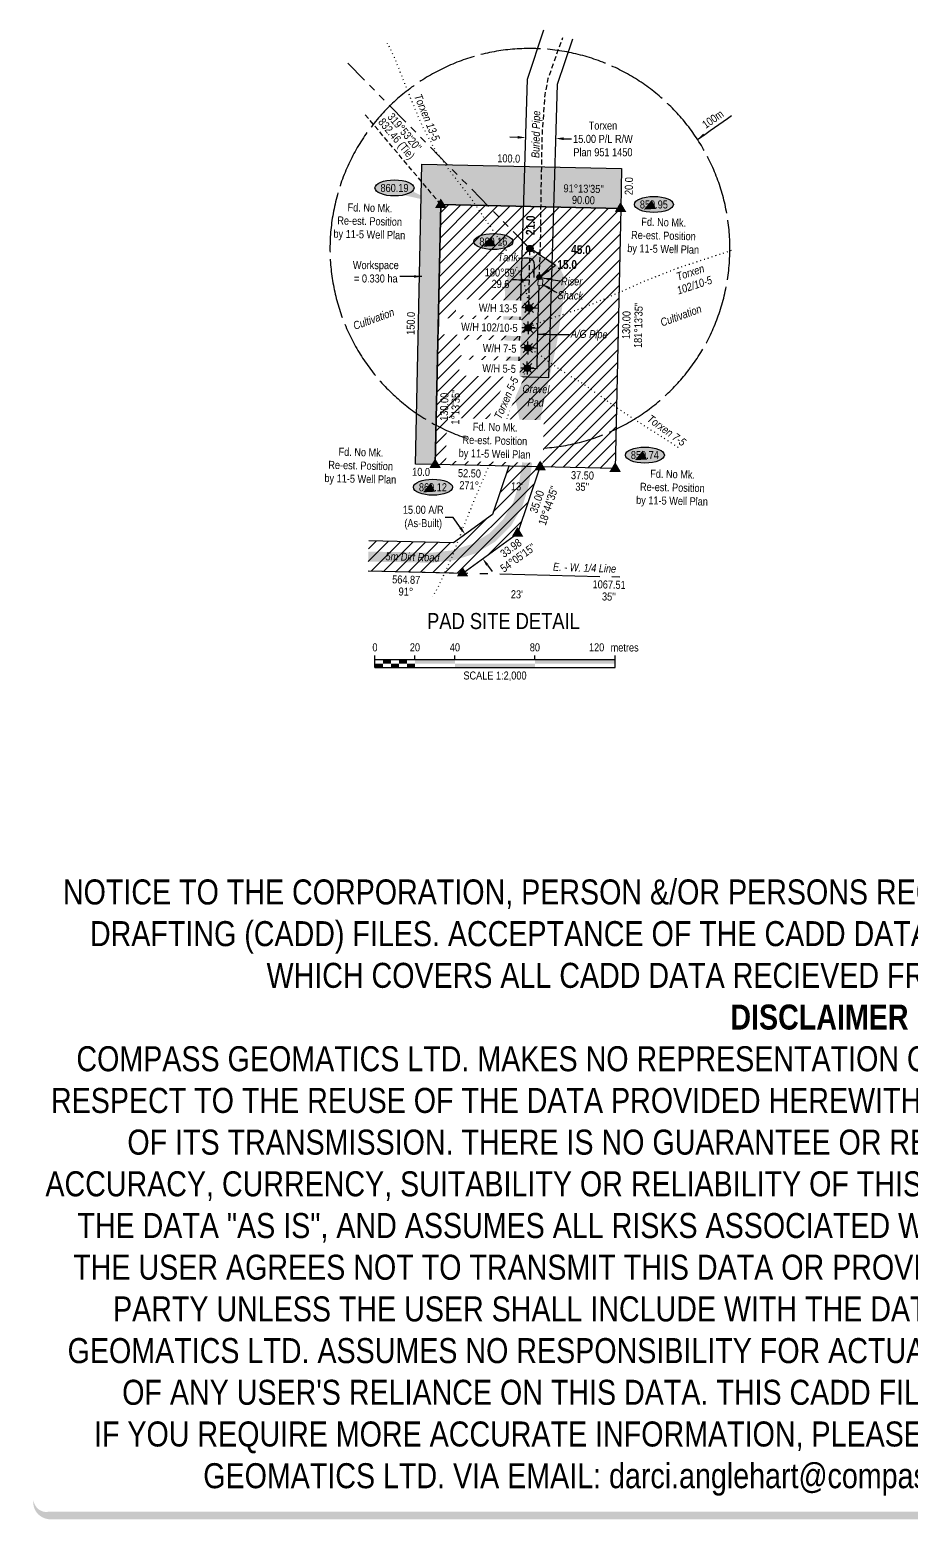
# Model space of a CAD drawing. Extents: x 374404 to 376608, y 5652092 to 5654022.
# Drawn here: x 374404 to 375506, y 5652092 to 5653953 of the extents above; entities that cross this region are included whole.
import ezdxf
from ezdxf.enums import TextEntityAlignment as Align

# ---------------------------------------------------------------- set-up
doc = ezdxf.new("R2010")
doc.units = 0
doc.header["$LTSCALE"] = 5
doc.header["$PDMODE"] = 34
doc.header["$PDSIZE"] = 0.03
for name, pattern in [('foc-BUFFER', [16.75, 15, -1.75]), ('foc-DOT', [1, 0.2, -0.8]), ('foc-DRILLPATH', [14.75, 6, -1.75, 1.75, -1.75, 1.75, -1.75]), ('foc-QUARTERLINE', [33, 25, -3, 2, -3]), ('foc-TIELINE', [1.875, 1.25, -0.625]), ('UG_PIPE', [1.875, 1.25, -0.625])]:
    doc.linetypes.add(name, pattern=pattern)
doc.layers.get('Defpoints').update_dxf_attribs({"color": 9})
for name, color, linetype in [('ABADATA-DRILL', 8, 'foc-DOT'), ('AS-PIPE-AG', 44, 'Continuous'), ('AS-PIPE-UG', 44, 'UG_PIPE'), ('AS-ROADS', 254, 'Continuous'), ('AS-SYMBOL', 7, 'Continuous'), ('AUX-BUFFER', 7, 'foc-BUFFER'), ('C-RW', 13, 'Continuous'), ('C-WS-S', 13, 'Continuous'), ('DETAIL-HZ-Existing', 8, 'foc-DOT'), ('DETAIL-T', 7, 'Continuous'), ('L-2', 7, 'Continuous'), ('L-BD', 7, 'Continuous'), ('L-BD1', 253, 'Continuous'), ('L-MON', 1, 'Continuous'), ('L-MON-T', 1, 'Continuous'), ('L-QSEC', 8, 'foc-QUARTERLINE'), ('L-TIE', 7, 'foc-TIELINE'), ('P-ELEVATION', 7, 'Continuous'), ('P-PDRILLPATH', 12, 'foc-DRILLPATH'), ('P-PROPOSED', 10, 'Continuous'), ('P-PROPOSED-EXISTING-H', 59, 'Continuous'), ('P-TEMP-H', 41, 'Continuous'), ('P-TEMP_WORKSPACE', 46, 'Continuous'), ('P-TXT', 4, 'Continuous')]:
    doc.layers.add(name, color=color, linetype=linetype)
doc.layers.add('DISCLAIMER', color=7, linetype='Continuous', plot=False)
doc.layers.add('P-TEMP-T', color=46, linetype='Continuous', lineweight=18)
doc.layers.add('T-TEXT', color=48, linetype='Continuous', lineweight=18)
doc.styles.add('80', font='ARIALN.TTF', dxfattribs={"height": 10})
doc.styles.add('80CG', font='ARIALN.TTF', dxfattribs={"height": 10})
doc.styles.add('80L', font='ARIALN.TTF', dxfattribs={"height": 10})
doc.styles.add('80LS', font='ARIALNI.TTF', dxfattribs={"height": 10})
doc.styles.add('BOLD', font='ARIALNB.TTF')
doc.dimstyles.new('CG2011', dxfattribs={"dimscale": 5, "dimtxt": 9, "dimasz": 2, "dimexe": 0.2, "dimexo": 0.0625, "dimgap": 0.5, "dimtad": 0, "dimtih": 1, "dimtoh": 1, "dimzin": 0, "dimdsep": 46, "dimtxsty": '80CG', "dimcen": 0.1, "dimse1": 1, "dimse2": 1, "dimclrd": 256, "dimclrt": 256, "dimaunit": 1, "dimadec": 4, "dimazin": 0, "dimtfac": 0.06, "dimtofl": 0, "dimtmove": 0, "dimatfit": 1, "dimfxl": 0.2, "dimtolj": 1, "dimtzin": 0, "dimlwd": -1, "dimarcsym": 0})
doc.dimstyles.new('Compass 5 000', dxfattribs={"dimscale": 5, "dimtxt": 9, "dimasz": 2, "dimexe": 0.2, "dimexo": 0.0625, "dimgap": 0.5, "dimtad": 0, "dimtih": 1, "dimtoh": 1, "dimzin": 0, "dimdsep": 46, "dimtxsty": '80CG', "dimcen": 0.1, "dimse1": 1, "dimse2": 1, "dimclrd": 256, "dimclrt": 256, "dimaunit": 1, "dimadec": 4, "dimazin": 0, "dimtfac": 0.06, "dimtofl": 0, "dimtmove": 0, "dimatfit": 1, "dimfxl": 0.2, "dimtolj": 1, "dimtzin": 0, "dimlwd": -1, "dimarcsym": 0})
pattern_1 = [(45, (-72.498, 3545.647), (-7.857724106, 7.857724106), [])]

# ---------------------------------------------------------------- blocks, each defined once
blk = doc.blocks.new('WC')
at = {"layer": 'L-MON'}
h = blk.add_hatch(color=255, dxfattribs=at)
h.dxf.hatch_style = 1
edge = h.paths.add_edge_path()
edge.add_arc((0, 0), 0.9, 0, 360)
at = {"layer": 'L-MON', "color": 240, "flags": 128}
for points in [[(-0.62, 0.5), (-1.23, 1.12)], [(0.52, 0.61), (1.13, 1.21)], [(-1.18, -1.18), (-0.56, -0.57)], [(1.16, -1.18), (0.56, -0.57)]]:
    blk.add_lwpolyline(points, dxfattribs=at)
at = {"layer": 'L-MON', "color": 240}
for radius in [0.8, 0.373]:
    blk.add_circle((0, 0), radius, dxfattribs=at)
blk = doc.blocks.new('TRIA')
blk.add_hatch(color=255).paths.add_polyline_path([(-0.04, 1.52), (-1.47, -0.87), (1.39, -0.87)])
blk = doc.blocks.new('TRIAA')
blk.add_blockref('TRIA', (0, 0))
blk = doc.blocks.new('TRIB')
at = {"color": 1}
blk.add_lwpolyline([(-1.12, -0.67), (-0.04, 1.13), (1.04, -0.67)], close=True, dxfattribs=at)
blk = doc.blocks.new('TRIBB')
blk.add_blockref('TRIB', (0, 0))
blk = doc.blocks.new('TRICC')
for name in ['TRIAA', 'TRIBB']:
    blk.add_blockref(name, (0, 0))
blk = doc.blocks.new('plspike')
blk.add_blockref('TRICC', (0, 0))
blk = doc.blocks.new('GAS')
h = blk.add_hatch(color=255)
h.dxf.hatch_style = 1
edge = h.paths.add_edge_path()
edge.add_arc((0, 0), 0.9, 0, 360)
for p, q in [((-0.81, 0), (-1.62, 0)), ((-0.57, 0.57), (-1.14, 1.14)), ((0, 0.81), (0, 1.62)), ((0.57, 0.57), (1.14, 1.14)), ((1.62, 0), (0.81, 0)), ((-0.57, -0.57), (-1.14, -1.14)), ((0, -0.81), (0, -1.62)), ((1.14, -1.14), (0.57, -0.57))]:
    blk.add_line(p, q)
blk.add_circle((0, 0), 0.8)
blk = doc.blocks.new('*D436')
at = {"layer": 'C-RW', "transparency": 16777216}
for p, q in [((375014.2, 5653818.6), (375004.2, 5653818.9)), ((375071.6, 5653816.9), (375081.6, 5653816.6))]:
    blk.add_line(p, q, dxfattribs=at)
for points in [[(375014.2, 5653820.3), (375014.1, 5653817), (375024.2, 5653818.3)], [(375071.7, 5653818.6), (375071.6, 5653815.2), (375061.6, 5653817.2)]]:
    blk.add_solid(points, dxfattribs=at)
at = {"layer": 'Defpoints', "color": 0, "transparency": 16777216}
for p in [(375024, 5653813.3), (375061.5, 5653812.1), (375061.6, 5653817.2)]:
    blk.add_point(p, dxfattribs=at)
at = {"layer": 'C-RW', "transparency": 16777216, "insert": (375120.7, 5653816.6), "char_height": 10, "attachment_point": 5, "style": '80CG'}
blk.add_mtext('\\A1;Torxen\\P15.00 P/L R/W\\PPlan 951 1450', dxfattribs=at)
blk = doc.blocks.new('*U372')
at = {"color": 0}
for p, q in [((-150, 0), (-150, 15)), ((-150, 10), (150.2, 10)), ((-150, 0), (150.2, 0)), ((-100, 10), (-100, 15)), ((-50, 10), (-50, 15)), ((50, 10), (50, 15)), ((150.2, 0), (150.2, 15))]:
    blk.add_line(p, q, dxfattribs=at)
for points in [[(-150, 5), (-140, 5), (-150, 0), (-140, 0)], [(-140, 10), (-130, 10), (-140, 5), (-130, 5)], [(-130, 5), (-120, 5), (-130, 0), (-120, 0)], [(-120, 10), (-110, 10), (-120, 5), (-110, 5)], [(-110, 5), (-100, 5), (-110, 0), (-100, 0)], [(-100, 10), (-50, 10), (-100, 5), (-50, 5)], [(-50, 5), (50, 5), (-50, 0), (50, 0)], [(50, 10), (150.2, 10), (50, 5), (150.2, 5)]]:
    blk.add_solid(points, dxfattribs=at)
at = {"color": 0, "style": '80'}
blk.add_text('metres', height=10, dxfattribs=at).set_placement((162.2, 20), align=Align.CENTER)
at = {"color": 0, "char_height": 10, "style": '80'}
for s, insert, attachment_point in [('0', (-150, 30.2), 2), ('20', (-100, 30.2), 2), ('40', (-50, 30.2), 2), ('80', (50, 30.2), 2), ('120', (136.7, 30.2), 3), ('SCALE 1:2,000', (0.1, -5), 2)]:
    blk.add_mtext(s, dxfattribs=dict(at, insert=insert, attachment_point=attachment_point))
blk = doc.blocks.new('*D446')
at = {"layer": 'Defpoints', "color": 0, "transparency": 16777216}
for p in [(374948.4, 5653322.7), (374941.4, 5653317.7), (374963.4, 5653287.3)]:
    blk.add_point(p, dxfattribs=at)
at = {"layer": 'P-TXT', "transparency": 16777216}
for p, q in [((374933.4, 5653343.5), (374923.4, 5653343.5)), ((374942.5, 5653330.8), (374933.4, 5653343.5)), ((374976.3, 5653284.3), (374982.1, 5653276.2))]:
    blk.add_line(p, q, dxfattribs=at)
for points in [[(374943.9, 5653331.8), (374941.2, 5653329.8), (374948.4, 5653322.7)], [(374977.6, 5653285.2), (374974.9, 5653283.3), (374970.4, 5653292.3)]]:
    blk.add_solid(points, dxfattribs=at)
at = {"layer": 'P-TXT', "transparency": 16777216, "insert": (374896.1, 5653343.5), "char_height": 10, "attachment_point": 5, "style": '80CG'}
blk.add_mtext('\\A1;15.00 A/R\\P(As-Built)', dxfattribs=at)
blk = doc.blocks.new('we')
at = {"layer": 'P-ELEVATION'}
h = blk.add_hatch(color=111, dxfattribs=at)
h.dxf.hatch_style = 1
edge = h.paths.add_edge_path()
edge.add_ellipse((0, 0), major_axis=(-24.4, 0), ratio=0.410256, start_angle=0, end_angle=360)
at = {"layer": 'P-ELEVATION', "color": 7, "flags": 128}
blk.add_lwpolyline([(0, 0, 12.5, 0, 0), (-12.4, -6.4, 0, 0, 0)], format="xyseb", dxfattribs=at)
at = {"layer": 'P-ELEVATION', "color": 7}
blk.add_ellipse((0, 0), major_axis=(-24.4, 0), ratio=0.410256, dxfattribs=at)
at = {"layer": 'P-ELEVATION', "style": '80'}
blk.add_attdef('ELEVATION', text='', height=10, dxfattribs=at).set_placement((0, 0), align=Align.MIDDLE_CENTER)
blk = doc.blocks.new('*U465')
at = {"layer": 'P-ELEVATION'}
h = blk.add_hatch(color=111, dxfattribs=at)
h.dxf.hatch_style = 1
edge = h.paths.add_edge_path()
edge.add_ellipse((0, 0), major_axis=(-24.4, 0), ratio=0.410256, start_angle=0, end_angle=360)
at = {"layer": 'P-ELEVATION', "color": 7, "flags": 128}
blk.add_lwpolyline([(0, 0, 12.5, 0, 0), (50.3, -17.7, 0, 0, 0)], format="xyseb", dxfattribs=at)
at = {"layer": 'P-ELEVATION', "color": 7}
blk.add_ellipse((0, 0), major_axis=(-24.4, 0), ratio=0.410256, dxfattribs=at)
at = {"layer": 'P-ELEVATION', "style": '80'}
blk.add_attdef('ELEVATION', text='', height=10, dxfattribs=at).set_placement((0, 0), align=Align.MIDDLE_CENTER)
blk = doc.blocks.new('riser')
h = blk.add_hatch(color=255)
h.dxf.hatch_style = 1
edge = h.paths.add_edge_path()
edge.add_arc((0, 0), 0.7, 0, 360)
blk.add_hatch(color=48).paths.add_polyline_path([(0.58, -0.15), (-0.58, -0.15, 0.774597)])
at = {"color": 48}
blk.add_line((-0.58, -0.15), (0.58, -0.15), dxfattribs=at)
blk.add_circle((0, 0), 0.6, dxfattribs=at)
blk = doc.blocks.new('Disclaimer_Legal')
at = {"layer": 'DISCLAIMER', "color": 254, "flags": 128}
blk.add_lwpolyline([(-3612.9, -1104.6, 37.5, 37.5, 0), (4096.1, -1104.6, 37.5, 37.5, 0.414214), (4171.1, -1029.6, 37.5, 37.5, 0), (4171.1, 2078.7, 37.5, 0, 0.414214), (4096.1, 2153.7, 0, 0, 0), (-3612.9, 2153.7, 0, 0, 0.414214), (-3687.9, 2078.7, 0, 0, 0), (-3687.9, -1029.6, 0, 37.5, 0.414214)], format="xyseb", close=True, dxfattribs=at)
at = {"layer": 'DISCLAIMER', "color": 254, "insert": (241.6, 533.9), "char_height": 125, "width": 7717.568, "attachment_point": 5, "style": '80'}
blk.add_mtext('NOTICE TO THE CORPORATION, PERSON &/OR PERSONS REGARDING THIS COMPUTER AIDED DESIGN AND DRAFTING (CADD) FILES. ACCEPTANCE OF THE CADD DATA IS BASED ON THE FOLLOWING DISCLAIMER WHICH COVERS ALL CADD DATA RECIEVED FROM COMPASS GEOMATICS LTD.\\P{\\fArial Narrow|b1|i0|c0|p34;DISCLAIMER}\\PCOMPASS GEOMATICS LTD. MAKES NO REPRESENTATION OR WARRANTIES, EXPRESS OR IMPLIED, WITH RESPECT TO THE REUSE OF THE DATA PROVIDED HEREWITH, REGARDLESS OF ITS FORMAT OR THE MEANS OF ITS TRANSMISSION. THERE IS NO GUARANTEE OR REPRESENTATION TO THE USER AS TO THE ACCURACY, CURRENCY, SUITABILITY OR RELIABILITY OF THIS DATA FOR ANY PURPOSE. THE USER ACCEPTS THE DATA "AS IS", AND ASSUMES ALL RISKS ASSOCIATED WITH ITS USE. BY ACCEPTANCE OF THIS DATA, THE USER AGREES NOT TO TRANSMIT THIS DATA OR PROVIDE ACCESS OR ANY PART OF IT TO ANOTHER PARTY UNLESS THE USER SHALL INCLUDE WITH THE DATA A COPY OF THIS DISCLAIMER. COMPASS GEOMATICS LTD. ASSUMES NO RESPONSIBILITY FOR ACTUAL OR CONSEQUENTIAL DAMAGE AS A RESULT OF ANY USER\'S RELIANCE ON THIS DATA. THIS CADD FILE IS FOR ILLUSTRATION PURPOSES ONLY.\\PIF YOU REQUIRE MORE ACCURATE INFORMATION, PLEASE CONTACT DARCI ANGLEHART AT COMPASS GEOMATICS LTD. VIA EMAIL: darci.anglehart@compassgeomatics.ca OR CELL: 506-961-7292', dxfattribs=at)

msp = doc.modelspace()

# ---------------------------------------------------------------- hatches: boundary and pattern name
at = {"layer": 'AS-ROADS'}
h = msp.add_hatch(color=256, dxfattribs=at)
h.dxf.hatch_style = 1
h.paths.add_polyline_path([(375016.547, 5653465.825), (375012.739, 5653484.468), (375003.662, 5653526.248), (375001.129, 5653538.423), (374999.032, 5653550.763), (374997.899, 5653562.21), (374996.394, 5653574.628), (374996.154, 5653586.405), (374996.234, 5653598.483), (374996.747, 5653610.128), (374998.464, 5653620.7), (374997.757, 5653632.053), (375001.554, 5653643.978), (375007.424, 5653654.833), (375014.874, 5653662.973), (375024.727, 5653669.03), (375036.797, 5653671.52), (375047.932, 5653669.248), (375058.717, 5653663.288), (375066.999, 5653655.513), (375072.352, 5653643.998), (375073.202, 5653632.538), (375071.834, 5653620.928), (375070.104, 5653609.148), (375063.349, 5653562.895), (375054.007, 5653519.075), (375044.194, 5653475.378), (375042.707, 5653465.528)])
h = msp.add_hatch(color=256, dxfattribs=at)
h.dxf.hatch_style = 1
h.paths.add_polyline_path([(374827.652, 5653301.089), (374827.348, 5653288.593), (374907.065, 5653287.172), (374935.165, 5653290.345), (374962.315, 5653299.077), (374986.35, 5653313.709), (375006.003, 5653333.558), (375020.092, 5653357.454), (375027.975, 5653383.646), (375031.979, 5653409.135), (375034.268, 5653435.375), (375035.015, 5653465.646), (375022.517, 5653465.839), (375021.776, 5653436.015), (375019.564, 5653410.65), (375015.759, 5653386.43), (375008.557, 5653362.502), (374996.026, 5653341.247), (374978.544, 5653323.591), (374957.079, 5653310.524), (374932.524, 5653302.626), (374906.473, 5653299.684)])
at = {"layer": 'P-PROPOSED-EXISTING-H'}
h = msp.add_hatch(dxfattribs=at)
h.set_pattern_fill('ANSI31', color=256, scale=3.5, style=0)
h.set_pattern_definition(pattern_1)
h.paths.add_polyline_path([(374918.164, 5653734.594), (375143.035, 5653729.78), (375136.082, 5653404.965), (374911.21, 5653409.779)])
h = msp.add_hatch(dxfattribs=at)
h.set_pattern_fill('ANSI31', color=256, scale=3.5, style=0)
h.set_pattern_definition(pattern_1)
h.paths.add_polyline_path([(374827.982, 5653314.673), (374827.071, 5653277.197), (374945.498, 5653274.317), (375014.284, 5653324.133), (375042.392, 5653406.971), (375003.091, 5653407.812), (374982.623, 5653347.488), (374933.759, 5653312.1)])
at = {"layer": 'P-TEMP-H'}
h = msp.add_hatch(color=256, dxfattribs=at)
h.dxf.hatch_style = 1
h.paths.add_polyline_path([(375143.035, 5653729.78), (374918.164, 5653734.594), (374911.21, 5653409.779), (374886.225, 5653410.314), (374894.248, 5653785.1), (375144.105, 5653779.751)])

# ---------------------------------------------------------------- linework, layer by layer
at = {"layer": 'ABADATA-DRILL', "flags": 128}
for points in [[(374999.984, 5653677.157), (374999.85, 5653677.369), (374985.397, 5653699.164), (374953.028, 5653746.311), (374932.358, 5653772.58), (374911.725, 5653801.422), (374894.216, 5653834.414), (374878.428, 5653872.491), (374860.131, 5653918.501), (374851.47, 5653936.089)], [(375028.07, 5653582.198), (375028.07, 5653582.198), (375028.247, 5653582.294), (375029.377, 5653582.492), (375036.943, 5653585.286), (375052.645, 5653591.659), (375069.978, 5653597.244), (375098.277, 5653606.666), (375132.622, 5653621.143), (375171.638, 5653638.608), (375214.592, 5653655.578), (375282.949, 5653677.965)], [(375028.493, 5653607.212), (375028.493, 5653607.212), (375028.723, 5653614.706), (375027.875, 5653612.702), (375023.237, 5653633.037), (375015.265, 5653653.001), (375010.6, 5653660.376)], [(375027.471, 5653557.188), (375027.471, 5653557.188), (375027.523, 5653557.262), (375031.198, 5653554.149), (375037.341, 5653549.702), (375046.836, 5653543.225), (375059.036, 5653533.859), (375075.6, 5653522.988), (375095.956, 5653510.776), (375117.684, 5653495.282), (375140.542, 5653478.961), (375215.674, 5653430.698)], [(375026.872, 5653532.178), (375026.872, 5653532.178), (375026.796, 5653532.105), (375025.694, 5653529.957), (375022.956, 5653524.173), (375018.854, 5653513.621), (375012.461, 5653499.3), (375004.777, 5653481.135), (375000.418, 5653467.119)], [(374980.884, 5653414.592), (374973.051, 5653396.475), (374959.978, 5653366.239), (374946.417, 5653332.316), (374932.253, 5653295.157), (374914.757, 5653256.653), (374907.757, 5653244.767)]]:
    msp.add_lwpolyline(points, dxfattribs=at)
at = {"layer": 'AS-PIPE-AG', "flags": 128}
msp.add_lwpolyline([(375038.434, 5653529.893), (375039.524, 5653580.12), (375040.859, 5653633.665)], dxfattribs=at)
at = {"layer": 'AS-PIPE-UG', "flags": 128}
msp.add_lwpolyline([(375041.089, 5653644.02), (375042.757, 5653686.94), (375043.627, 5653756.378), (375045.012, 5653824.503), (375048.496, 5653871.651), (375052.341, 5653892.309), (375070.575, 5653943.285)], dxfattribs=at)
at = {"layer": 'C-RW', "flags": 128}
msp.add_lwpolyline([(375082.467, 5653941.153), (375063.684, 5653884.773), (375052.643, 5653518.282), (375015.173, 5653519.412), (375026.38, 5653891.405), (375046.901, 5653953.001)], dxfattribs=at)
at = {"layer": 'L-QSEC'}
msp.add_line((374827.071, 5653277.197), (375156.036, 5653269.197), dxfattribs=at)
at = {"layer": 'L-TIE'}
msp.add_line((374918.164, 5653734.594), (374823.506, 5653846.962), dxfattribs=at)
at = {"layer": 'T-TEXT'}
msp.add_polyline3d([(375045.179, 5653633.565, 2150.275), (375045.409, 5653641.07, 2150.082), (375039.619, 5653641.243, 2149.552), (375039.377, 5653633.788, 2149.718)], close=True, dxfattribs=at)

# ---------------------------------------------------------------- block references
at = {"xscale": 0.25, "yscale": 0.25, "zscale": 0.25}
msp.add_blockref('Disclaimer_Legal', (375330.935, 5652372.995), dxfattribs=at)
at = {"layer": 'AS-SYMBOL', "xscale": 4.99828915, "yscale": 4.99828915, "zscale": 4.99828915}
msp.add_blockref('riser', (375041.089, 5653644.02), dxfattribs=at)
at = {"layer": 'L-2', "xscale": 0.99965783, "yscale": 0.99965783, "zscale": 0.99965783}
msp.add_blockref('*U372', (374985.685, 5653156.257), dxfattribs=at)
at = {"layer": 'L-BD', "xscale": 0.99965783, "yscale": 0.99965783, "zscale": 0.99965783}
msp.add_blockref('we', (374983.779, 5653688.393), dxfattribs=at).add_auto_attribs({'ELEVATION': '860.16'})
at = {"layer": 'L-MON', "xscale": 4.99828915, "yscale": 4.99828915, "zscale": 4.99828915}
for name, p in [('plspike', (374918.164, 5653734.594)), ('WC', (375029.475, 5653679.663)), ('plspike', (375014.284, 5653324.133)), ('plspike', (374945.498, 5653274.317))]:
    msp.add_blockref(name, p, dxfattribs=at)

# ---------------------------------------------------------------- texts
at = {"layer": 'AS-PIPE-AG', "char_height": 10, "attachment_point": 2, "style": '80LS'}
for s, insert, width, rotation in [('Buried Pipe', (375031.811, 5653822.539), 59.03588, 88.835321), ('A/G Pipe', (375103.678, 5653577.872), 45.66617, 358.546897)]:
    msp.add_mtext(s, dxfattribs=dict(at, insert=insert, width=width, rotation=rotation))
at = {"layer": 'AUX-BUFFER', "insert": (375243.463, 5653837.233), "char_height": 9.9966, "attachment_point": 1, "rotation": 34.998186, "style": '80L'}
msp.add_mtext_dynamic_manual_height_columns('100m', width=6.84691, gutter_width=45, heights=[0], dxfattribs=at)
at = {"layer": 'DETAIL-HZ-Existing', "char_height": 10, "attachment_point": 1, "style": '80L'}
for s, width, insert, rotation in [('\\pi0.77344;{\\fArial Narrow|b0|i1|c0|p34;Torxen 13-5}', 62.07213, (374893.387, 5653874.693), 292.520628), ('\\pi5.4567;{\\fArial Narrow|b0|i1|c0|p34;Torxen \\P\\pi0.57609;102/10-5}', 44.86296, (375206.237, 5653647.352), 18.157689)]:
    msp.add_mtext_dynamic_manual_height_columns(s, width=width, gutter_width=50, heights=[0], dxfattribs=dict(at, insert=insert, rotation=rotation))
at = {"layer": 'DETAIL-T', "color": 3, "insert": (374996.341, 5653214.185), "char_height": 19.99316, "width": 310.22789, "attachment_point": 5, "style": '80CG'}
msp.add_mtext('PAD SITE DETAIL', dxfattribs=at)
at = {"layer": 'L-BD', "style": '80L'}
for s, height, rotation, p in [('832.46 (Tie)', 9.99658, 310.1103, (374861.899, 5653816.127)), ("319°53'20''", 9.99658, 310.1103, (374872.794, 5653825.304)), ("91°13'35''", 9.9966, 358.7736, (375096.609, 5653754.521)), ('90.00', 9.9966, 358.7736, (375096.304, 5653740.279)), ("180°59'", 9.9966, 359.0098, (374992.857, 5653649.723)), ('29.6', 9.9966, 359.0098, (374992.611, 5653635.48)), ('130.00', 9.9966, 88.7736, (375149.916, 5653584.114)), ("181°13'35''", 9.99658, 88.7736, (375164.907, 5653583.793)), ('130.00', 9.9966, 88.7736, (374922.255, 5653481.971)), ("1°13'35''", 9.9966, 88.7736, (374936.497, 5653481.666)), ('52.50', 9.9966, 358.7736, (374953.886, 5653398.867)), ('37.50', 9.9966, 358.7736, (375095.113, 5653396.343)), ('271°', 9.9966, 358.7736, (374953.565, 5653383.875)), ("13'", 9.9966, 358.7736, (375013.27, 5653382.597)), ('35.00', 9.9966, 71.2575, (375038.166, 5653363.404)), ("18°44'35''", 9.9966, 71.2575, (375052.365, 5653358.586)), ("35''", 9.9966, 358.7736, (375094.808, 5653382.102)), ("54°05'15''", 9.9966, 35.9127, (375014.46, 5653293.403)), ('33.98', 9.9966, 35.9127, (375005.664, 5653305.547)), ('564.87', 9.9966, 358.607, (374874.809, 5653266.036)), ('1067.51', 9.9966, 358.607, (375128.458, 5653259.868)), ('91°', 9.9966, 358.607, (374874.445, 5653251.046)), ("23'", 9.9966, 358.607, (375013.104, 5653247.674)), ("35''", 9.9966, 358.607, (375128.094, 5653244.878))]:
    msp.add_text(s, height=height, rotation=rotation, dxfattribs=at).set_placement(p, align=Align.MIDDLE)
at = {"layer": 'L-BD1', "color": 3, "style": 'BOLD'}
for s, rotation, p in [('21.0', 88.656059, (375030.099, 5653708.805)), ('45.0', 358.659208, (375093.21, 5653678.299))]:
    msp.add_text(s, height=10.9962, rotation=rotation, dxfattribs=at).set_placement(p, align=Align.MIDDLE)
msp.add_text('15.0', height=10.9962, dxfattribs=at).set_placement((375076.01, 5653659.759), align=Align.MIDDLE)
at = {"layer": 'L-QSEC', "insert": (375058.541, 5653287.165), "char_height": 9.99658, "attachment_point": 1, "rotation": 358.129637, "style": '80L'}
msp.add_mtext_dynamic_manual_height_columns('{\\fArial Narrow|b0|i1|c0|p34;E. - W. 1/4 Line}', width=78.77667, gutter_width=50, heights=[0], dxfattribs=at)
at = {"layer": 'P-TEMP-T', "insert": (374836.813, 5653650.561), "char_height": 9.99658, "attachment_point": 5, "style": '80CG', "bg_fill": 3, "box_fill_scale": 1.1, "bg_fill_color": 256, "bg_fill_transparency": 0}
msp.add_mtext('\\A1;Workspace\\P= 0.330 ha', dxfattribs=at)
at = {"layer": 'P-TEMP_WORKSPACE', "style": '80L'}
for s, rotation, p in [('100.0', 358.7736, (375002.963, 5653792.272)), ('20.0', 88.7736, (375153.132, 5653757.705)), ('150.0', 88.7736, (374880.491, 5653586.195)), ('10.0', 358.7736, (374893.417, 5653400.661))]:
    msp.add_text(s, height=9.9966, rotation=rotation, dxfattribs=at).set_placement(p, align=Align.MIDDLE)
at = {"layer": 'T-TEXT', "style": '80LS'}
for p in [(374834.121, 5653591.828), (375218.175, 5653596.003)]:
    msp.add_text('Cultivation', height=9.99658, rotation=20, dxfattribs=at).set_placement(p, align=Align.MIDDLE_CENTER)
at = {"layer": 'T-TEXT', "insert": (375001.828, 5653673.824), "char_height": 10, "width": 32.5352, "attachment_point": 2, "style": '80LS'}
msp.add_mtext('Tank', dxfattribs=at)
at = {"layer": 'T-TEXT', "insert": (375067.91, 5653643.626), "char_height": 9.99658, "attachment_point": 1, "style": '80L'}
msp.add_mtext_dynamic_manual_height_columns('\\pi0.33091;{\\fArial Narrow|b0|i1|c0|p34;Riser}', width=27.82169, gutter_width=239.483, heights=[0], dxfattribs=at)
at = {"layer": 'T-TEXT', "char_height": 10, "attachment_point": 2, "style": '80LS'}
for s, insert, width, rotation in [('Shack', (375080.055, 5653626.154), 32.5352, 358.546897), ('Gravel Pad', (375037.149, 5653509.127), 32.5352, 358.546897), ('5m Dirt Road', (374882.822, 5653299.396), 68.13547, 358.584732)]:
    msp.add_mtext(s, dxfattribs=dict(at, insert=insert, width=width, rotation=rotation))

# ---------------------------------------------------------------- dimensions: what is measured, and where the dimension line sits
at = {"layer": 'C-RW'}
dim = msp.add_aligned_dim(p1=(375024.026, 5653813.257), p2=(375061.495, 5653812.128), distance=5.087, text='Torxen\\P15.00 P/L R/W\\PPlan 951 1450', dimstyle='Compass 5 000', dxfattribs=at)
dim.commit()
dim.dimension.update_dxf_attribs({"geometry": '*D436', "text_midpoint": (375120.725, 5653816.61)})
at = {"layer": 'P-TXT'}
dim = msp.add_linear_dim(base=(374948.41, 5653322.711), p1=(374963.424, 5653287.299), p2=(374941.436, 5653317.66), angle=125.912739, text='15.00 A/R\\P(As-Built)', dimstyle='Compass 5 000', dxfattribs=at)
dim.commit()
dim.dimension.update_dxf_attribs({"geometry": '*D446', "text_midpoint": (374896.106, 5653343.454), "dimtype": 161})

# ---------------------------------------------------------------- leaders
at = {"layer": 'AS-PIPE-AG', "path_type": 1}
msp.add_leader([(375039.362, 5653572.625), (375078.7, 5653572.305)], dimstyle='Compass 5 000', override={"dimgap": 0.5, "dimtad": 0}, dxfattribs=at)
at = {"layer": 'AUX-BUFFER', "path_type": 1}
msp.add_leader([(375238.883, 5653816.094), (375281.61, 5653846.01)], dimstyle='CG2011', override={"dimasz": 2, "dimgap": 0.5, "dimtad": 0}, dxfattribs=at)
at = {"layer": 'L-BD', "path_type": 1}
msp.add_leader([(375028.791, 5653640.083), (375007.367, 5653640.539)], dimstyle='Compass 5 000', override={"dimgap": 0.5, "dimtad": 0}, dxfattribs=at)
at = {"layer": 'L-BD1', "color": 3, "path_type": 1}
for points in [[(375033.737, 5653677.552), (375061.264, 5653659.018)], [(375044.895, 5653646.188), (375061.264, 5653659.018)]]:
    msp.add_leader(points, dimstyle='Compass 5 000', override={"dimgap": 0.5, "dimtad": 0}, dxfattribs=at)
at = {"layer": 'T-TEXT', "path_type": 1}
for points in [[(375034.743, 5653643.704), (375032.656, 5653665.914), (375015.14, 5653667.478)], [(375044.674, 5653643.072), (375066.95, 5653639.264)], [(375045.22, 5653634.982), (375063.004, 5653624.957)]]:
    msp.add_leader(points, dimstyle='Compass 5 000', override={"dimgap": 0.5, "dimtad": 0}, dxfattribs=at)

# ---------------------------------------------------------------- next in the draw order: texts
at = {"layer": 'L-BD1', "insert": (375011.88, 5653529.282), "char_height": 9.9966, "attachment_point": 6, "rotation": 358.659208, "style": '80L', "bg_fill": 2}
msp.add_mtext_dynamic_manual_height_columns('W/H 5-5', width=65.57067, gutter_width=50.018, heights=[0], dxfattribs=at)
at = {"layer": 'L-MON-T', "char_height": 9.99658, "attachment_point": 2, "rotation": 358.680326, "style": '80LS', "bg_fill": 3, "box_fill_scale": 1.15, "bg_fill_color": 256, "bg_fill_true_color": 256, "bg_fill_transparency": 0}
for insert, width in [((374829.634, 5653735.568), 110.68967), ((375196.859, 5653717.529), 89.04633), ((374818.358, 5653430.26), 110.68967), ((375207.946, 5653402.858), 110.68967)]:
    msp.add_mtext('{\\fArial Narrow|b0|i0|c0|p34;Fd. No Mk.\\PRe-est. Position\\Pby 11-5 Well Plan}', dxfattribs=dict(at, insert=insert, width=width))
at = {"layer": 'L-MON-T', "insert": (374986.149, 5653461.536), "char_height": 9.99658, "width": 110.68967, "attachment_point": 2, "rotation": 358.680326, "style": '80LS', "bg_fill": 2}
msp.add_mtext('{\\fArial Narrow|b0|i0|c0|p34;Fd. No Mk.\\PRe-est. Position\\Pby 11-5 Well Plan}', dxfattribs=at)

# ---------------------------------------------------------------- next in the draw order: leaders
at = {"layer": 'P-TEMP-T', "path_type": 1}
msp.add_leader([(374894.4, 5653644.806), (374867.046, 5653644.806)], dimstyle='Compass 5 000', override={"dimgap": 0.5, "dimtad": 0}, dxfattribs=at)

# ---------------------------------------------------------------- next in the draw order: linework, layer by layer
at = {"layer": 'AS-PIPE-AG'}
msp.add_line((375026.184, 5653530.27), (375038.434, 5653529.893), dxfattribs=at)
at = {"layer": 'P-PDRILLPATH'}
msp.add_line((375029.484, 5653679.678), (374801.684, 5653911.489), dxfattribs=at)
at = {"layer": 'P-PROPOSED'}
msp.add_lwpolyline([(374827.071, 5653277.197), (374945.498, 5653274.317), (375014.284, 5653324.133), (375042.392, 5653406.971), (375003.091, 5653407.812), (374982.623, 5653347.488), (374933.759, 5653312.1), (374827.982, 5653314.673)], dxfattribs=at)

# ---------------------------------------------------------------- next in the draw order: block references
at = {"layer": 'L-BD', "xscale": 0.99965783, "yscale": 0.99965783, "zscale": 0.99965783}
for name, p, values in [('*U465', (374860.167, 5653755.373), {'ELEVATION': '860.19'}), ('we', (375184.383, 5653734.791), {'ELEVATION': '859.95'}), ('we', (375173.108, 5653421.682), {'ELEVATION': '859.74'}), ('we', (374908.213, 5653381.471), {'ELEVATION': '860.12'})]:
    msp.add_blockref(name, p, dxfattribs=at).add_auto_attribs(values)
at = {"layer": 'L-MON', "xscale": 4.99828915, "yscale": 4.99828915, "zscale": 4.99828915}
for p in [(375143.035, 5653729.78), (374911.21, 5653409.779), (375042.394, 5653406.978), (375136.082, 5653404.965)]:
    msp.add_blockref('plspike', p, dxfattribs=at)

# ---------------------------------------------------------------- next in the draw order: texts
at = {"layer": 'L-BD1', "insert": (375012.542, 5653554.452), "char_height": 9.9966, "attachment_point": 6, "rotation": 358.659208, "style": '80L', "bg_fill": 2}
msp.add_mtext_dynamic_manual_height_columns('W/H 7-5', width=65.57067, gutter_width=50.018, heights=[0], dxfattribs=at)

# ---------------------------------------------------------------- next in the draw order: linework, layer by layer
at = {"layer": 'AS-PIPE-AG'}
msp.add_line((375026.847, 5653555.44), (375038.983, 5653555.177), dxfattribs=at)

# ---------------------------------------------------------------- next in the draw order: block references
at = {"layer": 'C-WS-S', "xscale": 4.99828915, "yscale": 4.99828915, "zscale": 4.99828915}
msp.add_blockref('GAS', (375026.184, 5653530.27), dxfattribs=at)

# ---------------------------------------------------------------- next in the draw order: texts
at = {"layer": 'L-BD1', "insert": (375014.074, 5653580.359), "char_height": 9.99658, "attachment_point": 6, "rotation": 358.659208, "style": '80L', "bg_fill": 2}
msp.add_mtext_dynamic_manual_height_columns('W/H 102/10-5', width=94.24052, gutter_width=50.018, heights=[0], dxfattribs=at)

# ---------------------------------------------------------------- next in the draw order: linework, layer by layer
at = {"layer": 'AS-PIPE-AG'}
msp.add_line((375027.284, 5653580.61), (375039.529, 5653580.305), dxfattribs=at)

# ---------------------------------------------------------------- next in the draw order: block references
at = {"layer": 'C-WS-S', "xscale": 4.99828915, "yscale": 4.99828915, "zscale": 4.99828915}
msp.add_blockref('GAS', (375026.847, 5653555.44), dxfattribs=at)

# ---------------------------------------------------------------- next in the draw order: texts
at = {"layer": 'L-BD1', "insert": (375013.892, 5653604.705), "char_height": 9.9966, "attachment_point": 6, "rotation": 358.659208, "style": '80L', "bg_fill": 2}
msp.add_mtext_dynamic_manual_height_columns('W/H 13-5', width=71.94175, gutter_width=50.018, heights=[0], dxfattribs=at)

# ---------------------------------------------------------------- next in the draw order: linework, layer by layer
at = {"layer": 'AS-PIPE-AG'}
msp.add_line((375028.197, 5653605.693), (375040.154, 5653605.395), dxfattribs=at)
at = {"layer": 'AUX-BUFFER', "color": 251, "linetype": 'foc-BUFFER'}
msp.add_arc((375029.484, 5653679.678), 249.914, 274.208325, 251.476677, dxfattribs=at)
at = {"layer": 'L-TIE'}
msp.add_line((375028.197, 5653605.693), (375029.475, 5653679.663), dxfattribs=at)
at = {"layer": 'P-PROPOSED'}
msp.add_lwpolyline([(374918.164, 5653734.594), (375143.035, 5653729.78), (375136.082, 5653404.965), (374911.21, 5653409.779)], close=True, dxfattribs=at)
at = {"layer": 'P-TEMP_WORKSPACE'}
msp.add_lwpolyline([(375143.035, 5653729.78), (374918.164, 5653734.594), (374911.21, 5653409.779), (374886.225, 5653410.314), (374894.248, 5653785.1), (375144.105, 5653779.751)], close=True, dxfattribs=at)

# ---------------------------------------------------------------- next in the draw order: block references
at = {"layer": 'C-WS-S', "xscale": 4.99828915, "yscale": 4.99828915, "zscale": 4.99828915}
for p in [(375028.197, 5653605.693), (375027.284, 5653580.61)]:
    msp.add_blockref('GAS', p, dxfattribs=at)

# ---------------------------------------------------------------- next in the draw order: texts
at = {"layer": 'DETAIL-HZ-Existing', "insert": (374984.054, 5653469.168), "char_height": 10, "attachment_point": 1, "rotation": 66.369332, "style": '80L', "bg_fill": 2}
msp.add_mtext_dynamic_manual_height_columns('\\pi0.44141;{\\fArial Narrow|b0|i1|c0|p34;Torxen 5-5}', width=55.03698, gutter_width=50, heights=[0], dxfattribs=at)
at = {"layer": 'DETAIL-HZ-Existing', "insert": (375180.25, 5653473.315), "char_height": 10, "attachment_point": 1, "rotation": 324.011611, "style": '80L', "bg_fill": 3, "box_fill_scale": 1.15, "bg_fill_color": 256, "bg_fill_true_color": 256, "bg_fill_transparency": 0}
msp.add_mtext_dynamic_manual_height_columns('\\pi0.77235;{\\fArial Narrow|b0|i1|c0|p34;Torxen 7-5}', width=55.69887, gutter_width=50, heights=[0], dxfattribs=at)

doc.saveas('drawing.dxf')
